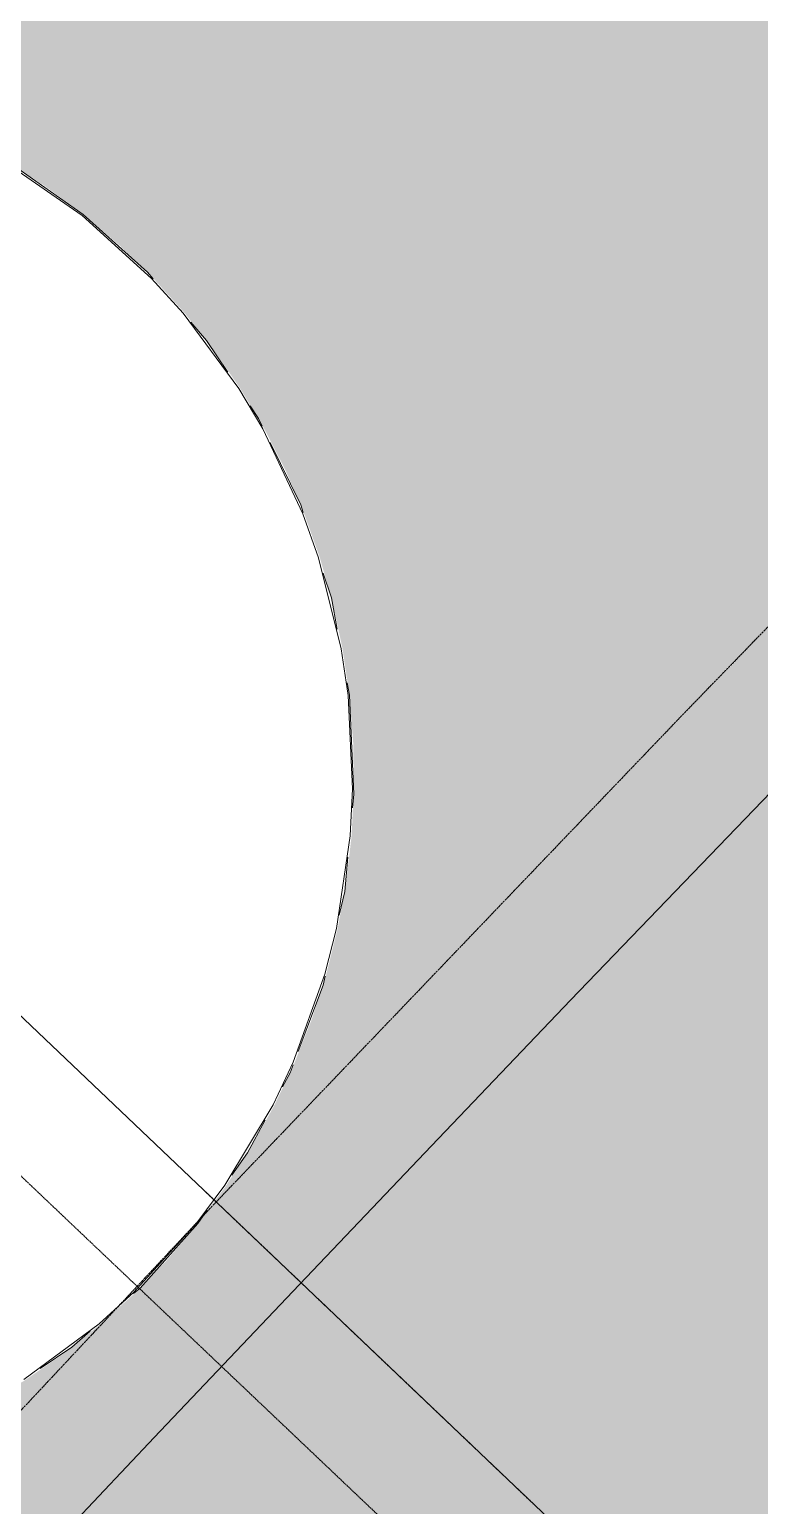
# Model space of a CAD drawing. Header units: millimetres. Extents: x -100577 to 287200, y -212120 to 238461.
# Drawn here: x 59073 to 60700, y 45742 to 49030 of the extents above; entities that cross this region are included whole.
import ezdxf

# ---------------------------------------------------------------- set-up
doc = ezdxf.new("R2010")
doc.units = ezdxf.units.MM
doc.linetypes.add('DASHDOT', pattern=[3.556, 2.54, -0.508, 0, -0.508])
doc.linetypes.add('PHANTOM', pattern=[6.35, 3.175, -0.635, 0.635, -0.635, 0.635, -0.635])
for name, color, linetype, lineweight in [('06_部屋の色', 8, 'Continuous', 0), ('10_見えがかり', 7, 'Continuous', 13), ('11_見えがかり（家具）', 8, 'Continuous', 9), ('20_上部（屋根の外形・梁）', 8, 'PHANTOM', 9), ('40_通り芯', 1, 'DASHDOT', 9), ('50_寸法', 3, 'Continuous', 9), ('70_断面の位置', 6, 'DASHDOT', 9)]:
    doc.layers.add(name, color=color, linetype=linetype, lineweight=lineweight)

msp = doc.modelspace()

# ---------------------------------------------------------------- hatches: boundary and pattern name
at = {"layer": '06_部屋の色', "true_color": 0xf6e3a4}
h = msp.add_hatch(color=8, dxfattribs=at)
h.paths.add_polyline_path([(44177.4, 42081.2), (44516.1, 42484.9), (44856, 42887.9), (43127.9, 44348.7), (46290.4, 48988.5), (46486.8, 49276.7), (46378.3, 49373.6), (46372.4, 49378.8), (46552.4, 49642.9), (46666.6, 49540.6), (46851.1, 49811.2), (46742.8, 49908.5), (46737, 49913.7), (46917.2, 50178), (47031.1, 50075.3), (47065.3, 50125.4), (47096.3, 50171), (48311.4, 51953.7), (48204.1, 52052.4), (48198.3, 52057.7), (48379.1, 52322.9), (48484.7, 52225.4), (48492, 52218.7), (48677.3, 52490.5), (48570.2, 52589.5), (48564.4, 52594.8), (48745.3, 52860.2), (48858, 52755.7), (48877.7, 52784.5), (49516.4, 53721.7), (49545.5, 53764.2), (49641.3, 53895.5), (49655.2, 53914.6), (49660, 53920.3), (49764.5, 54045.6), (49774.9, 54058.2), (49843.4, 54136.5), (49845.5, 54138.9), (49907.4, 54248.7), (49909.2, 54251.8), (49909.2, 54251.9), (49911.5, 54255.5), (50062, 54494.7), (50064.5, 54498), (50235.1, 54718.9), (50238, 54721.9), (50429, 54925.4), (50432.2, 54928.2), (50641.8, 55112.4), (50645.2, 55114.8), (50871.6, 55278.1), (50873.4, 55279.1), (51080.1, 55399.8), (51116.2, 55420.9), (51333.5, 55521.2), (51373.4, 55539.6), (51599.3, 55618.6), (51640.8, 55633.1), (51873.2, 55690), (51915.9, 55700.5), (52152.7, 55734.8), (52195.5, 55741), (52196.3, 55741.1), (52200.5, 55741.3), (52482.9, 55754.9), (52538.6, 55754.9), (54873.8, 55754.5), (54873.9, 55903), (54873.9, 55906.5), (58469.9, 55906), (58469.8, 55759.5), (58469.8, 55754), (58509.8, 55754), (58521.4, 55754), (61629.2, 55753.6), (61669.1, 55753.6), (61671, 55753.6), (61677.1, 55753.6), (61679, 55753.5), (61681, 55753.4), (61681.5, 55753.3), (61976.7, 55738.5), (61981, 55737.8), (62269.5, 55693.9), (62273.6, 55692.9), (62556.4, 55620.2), (62560.3, 55618.8), (62834.4, 55518.2), (62838, 55516.4), (63100.7, 55388.7), (63104.1, 55386.6), (63352.8, 55233.1), (63355.8, 55230.8), (63587.9, 55053.1), (63588.7, 55052.3), (63800.4, 54853.6), (63806.6, 54847.7), (63827.7, 54825.8), (63832.7, 54820.5), (63876.8, 54774.8), (64047.5, 54597.6), (66483.2, 52068.4), (66802.3, 51737.1), (66836.9, 51701.1), (66849.8, 51687.7), (66847.6, 51685.6), (66741.1, 51582.1), (66843.2, 51476.3), (66846.7, 51472.7), (66760.5, 51389), (66251.5, 50899.2), (66199.2, 50847.7), (66099.9, 50949.6), (66093.1, 50956.5), (66089.5, 50953), (66089.4, 50952.8), (66088.7, 50952.1), (66085.5, 50949), (65798.8, 50666.6), (65457.1, 50334.7), (65455.7, 50333.3), (65449.7, 50327.5), (64959, 49839.6), (64948.4, 49829), (64514.9, 49402), (64619.1, 49297.4), (64622.1, 49294.3), (64558.2, 49231.4), (64209.6, 48880), (63858.6, 48530.9), (63374.6, 48038.3), (63209.4, 47871.8), (63101.2, 47978.5), (62757.4, 47631.8), (62751.2, 47625.4), (62569.8, 47438.2), (62674.8, 47335.4), (62678.4, 47331.9), (62526.4, 47175.2), (62186.8, 46829.4), (61698.6, 46321.1), (61217.9, 45825.1), (60870.4, 45458.4), (60798.3, 45383.3), (60693.2, 45483.3), (60688.2, 45488.1), (60476.6, 45267.7), (60583.2, 45166.4), (60586.9, 45163), (60534.7, 45108.7), (60052.5, 44594.7), (59577.6, 44093.2), (59351.3, 43848.7), (59245.2, 43947.7), (59240.1, 43952.5), (59127.1, 43830.4), (59123.3, 43826.3), (58798.2, 43479.6), (58793.4, 43474.5), (58791.1, 43472.1), (58786.7, 43467.3), (58785.4, 43465.8), (58328.3, 42967.2), (58324.2, 42962.6), (57843.8, 42443.3), (57833.4, 42432.1), (57526.4, 42092.4), (57519.7, 42085.1), (57178.2, 41712.2), (56717.9, 41198.3), (56709.1, 41188.4), (56708.9, 41188.2), (56707.9, 41187.1), (56250, 40680.5), (56244.5, 40674.4), (55927.7, 40316), (55923, 40310.6), (55590.5, 39939.1), (55585.5, 39933.5), (55128.5, 39411.1), (55121.6, 39403.3), (54664.1, 38885.3), (54492.8, 38686.8), (54605.6, 38588.5), (54607.4, 38587), (54461.8, 38418.2), (54129.2, 38037.8), (53671.3, 37502), (53220.2, 36979.1), (52907.7, 36608.5), (52646.1, 36302.3), (51656.5, 37138.8), (51347.2, 37400.2), (51845.2, 37987.1), (52358.5, 38587.4), (52860.8, 39170.5), (53365.4, 39751.7), (50500.3, 42248), (49986.6, 41656.2), (49475, 41062.4), (48965.7, 40466.8), (48445.3, 39853.7), (48405.3, 39806.3), (50696.8, 37870.2), (50245.1, 37333.6), (49756.1, 36748.6), (49431.2, 36357.7), (48949, 35773.6), (48946.5, 35772), (48943.2, 35772.2), (43003.2, 40658.3), (43001.4, 40661.7), (43002.5, 40665.4), (43671, 41474)])
h.paths.add_polyline_path([(59417.2, 48399.8), (59346.9, 48477.5), (59271.8, 48550.4), (59192, 48618.2), (59108, 48680.7), (59020, 48737.5), (58928.6, 48788.5), (58834, 48833.3), (58736.6, 48871.9), (58637, 48904.1), (58535.4, 48929.6), (58432.5, 48948.5), (58328.5, 48960.5), (58223.9, 48965.8), (58119.2, 48964.2), (58014.9, 48955.8), (57911.3, 48940.5), (57808.9, 48918.5), (57708.2, 48889.9), (57609.6, 48854.7), (57513.5, 48813.2), (57420.3, 48765.4), (57330.4, 48711.7), (57244.3, 48652.2), (57162.2, 48587.2), (57084.5, 48517), (57011.6, 48441.8), (56943.8, 48362.1), (56881.3, 48278), (56824.5, 48190.1), (56773.6, 48098.7), (56728.7, 48004), (56690.1, 47906.7), (56658, 47807.1), (56632.4, 47705.5), (56613.6, 47602.6), (56601.5, 47498.5), (56596.2, 47393.9), (56597.8, 47289.3), (56606.3, 47184.9), (56621.5, 47081.3), (56643.5, 46978.9), (56672.1, 46878.3), (56707.3, 46779.6), (56748.9, 46683.5), (56796.6, 46590.4), (56850.3, 46500.5), (56909.8, 46414.3), (56974.8, 46332.3), (57045, 46254.6), (57120.2, 46181.7), (57199.9, 46113.9), (57284, 46051.4), (57371.9, 45994.6), (57463.4, 45943.6), (57558, 45898.7), (57655.3, 45860.2), (57754.9, 45828), (57856.5, 45802.5), (57959.5, 45783.6), (58063.5, 45771.5), (58168.1, 45766.3), (58272.8, 45767.9), (58377.1, 45776.3), (58480.7, 45791.6), (58583, 45813.6), (58683.7, 45842.2), (58782.4, 45877.4), (58878.5, 45918.9), (58971.7, 45966.6), (59061.5, 46020.4), (59147.7, 46079.9), (59229.8, 46144.9), (59307.4, 46215.1), (59380.3, 46290.2), (59448.1, 46370), (59510.6, 46454.1), (59567.4, 46542), (59618.4, 46633.4), (59663.3, 46728.1), (59701.9, 46825.4), (59734, 46925), (59759.5, 47026.6), (59778.4, 47129.5), (59790.5, 47233.5), (59795.7, 47338.1), (59794.1, 47442.8), (59785.7, 47547.1), (59770.4, 47650.8), (59748.4, 47753.1), (59719.8, 47853.8), (59684.6, 47952.5), (59643.1, 48048.6), (59595.4, 48141.7), (59541.6, 48231.6), (59482.1, 48317.8)], flags=0)

# ---------------------------------------------------------------- linework, layer by layer
at = {"layer": '10_見えがかり'}
msp.add_lwpolyline([(59018.5, 48734.9), (59190.1, 48615.9), (59344.7, 48475.4), (59414.9, 48397.9), (59539.1, 48230), (59592.7, 48140.3), (59681.8, 47951.4), (59717, 47852.9), (59767.5, 47650.2), (59782.7, 47546.8), (59792.7, 47338.2), (59787.5, 47233.8), (59756.6, 47027.2), (59731.1, 46925.8), (59660.5, 46729.3), (59615.7, 46634.8), (59508.2, 46455.8), (59445.8, 46371.9), (59305.4, 46217.3), (59227.8, 46147.1), (59059.9, 46022.9)], dxfattribs=at)
at = {"layer": '11_見えがかり（家具）'}
for points in [[(58836.7, 48830.8), (58856.3, 48823.4), (59034, 48729), (59192, 48618.2), (59335.5, 48489.2), (59348, 48474.9)], [(59431.9, 48378.2), (59467.5, 48337.3), (59514.5, 48266.7)], [(59564.3, 48191.8), (59583, 48163.7), (59591.5, 48146.2)], [(59609.3, 48109.8), (59677.1, 47971.2), (59682.8, 47954)], [(59727.4, 47819.2), (59745.7, 47763.9), (59758.6, 47694.3)], [(59780.7, 47574.4), (59785.7, 47547.2), (59795.5, 47327), (59792.6, 47295.9)], [(59782.4, 47186.4), (59775.3, 47109.6), (59763.1, 47057)], [(59731.6, 46921.3), (59726.9, 46900.9), (59671.3, 46753.3)], [(59660.3, 46724), (59653.4, 46705.7), (59636.7, 46674.4)], [(59597.6, 46600.7), (59558.9, 46528), (59523.6, 46477.6)], [(59469, 46399.7), (59448.1, 46370), (59319.2, 46226.5), (59304.8, 46214.1)], [(59208.1, 46130.1), (59167.2, 46094.5), (59096.6, 46047.6)]]:
    msp.add_lwpolyline(points, dxfattribs=at)
at = {"layer": '20_上部（屋根の外形・梁）'}
msp.add_lwpolyline([(65729.1, 52705.2), (63739.2, 50758.4), (63738.9, 50758.1), (61598.1, 48603.9), (61597.9, 48603.6), (60539.4, 47514.9), (60539.2, 47514.7), (59488.8, 46418.3), (59488.5, 46418.1), (57411.7, 44202.2), (57411.4, 44201.8), (55367.2, 41955.8), (55366.9, 41955.5), (53355.8, 39679.8)], dxfattribs=at)
at = {"layer": '40_通り芯'}
msp.add_lwpolyline([(73517.2, 33075.8), (59460, 46445.7)], dxfattribs=at)
at = {"layer": '50_寸法'}
for points in [[(60692.7, 45273.3), (50378.4, 55083.3)], [(59042.5, 45567.2), (59350.5, 45893.3), (59659.3, 46218.7), (59968.7, 46543.4), (60278.9, 46867.5), (60589.8, 47190.9), (60901.4, 47513.7), (61213.6, 47835.7), (61526.6, 48157.1), (61840.2, 48477.8), (62154.6, 48797.9), (62469.6, 49117.2), (62785.4, 49435.9), (63101.8, 49753.9), (63418.9, 50071.2), (63736.7, 50387.8), (64055.2, 50703.7), (64374.3, 51018.9)]]:
    msp.add_lwpolyline(points, dxfattribs=at)
at = {"layer": '70_断面の位置'}
msp.add_lwpolyline([(76403.2, 30015.6), (48836, 56169.9)], dxfattribs=at)

doc.saveas('drawing.dxf')
